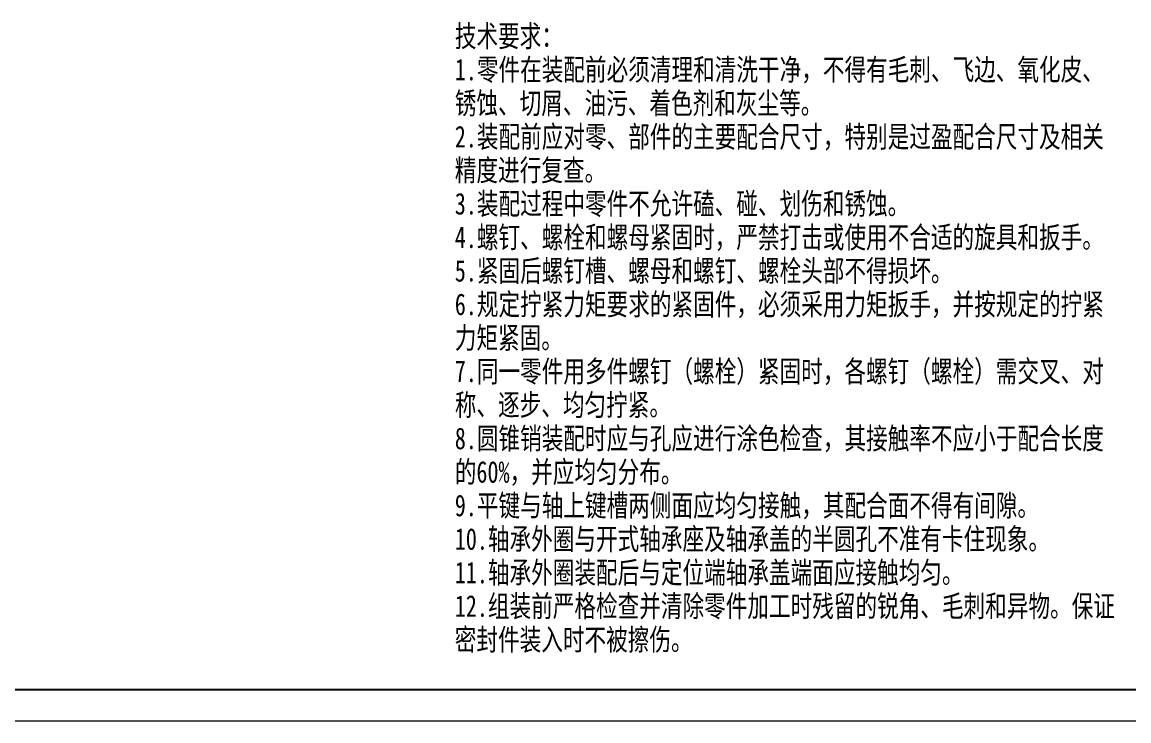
# Model space of a CAD drawing. Header units: millimetres. Extents: x 0 to 1189, y 0 to 841.
# Drawn here: x 600.8 to 952.9, y 0 to 222.4 of the extents above; entities that cross this region are included whole.
import ezdxf

# ---------------------------------------------------------------- set-up
doc = ezdxf.new("R2010")
doc.units = ezdxf.units.MM
doc.styles.add('SLDTEXTSTYLE0', font='hyswlongfangsong.ttf', dxfattribs={"bigfont": 'bigfont'})

# ---------------------------------------------------------------- blocks, each defined once
blk = doc.blocks.new('SW_NOTE_0')
at = {"color": 0, "linetype": 'Continuous', "lineweight": 18, "attachment_point": 1, "style": 'SLDTEXTSTYLE0'}
for s, insert, char_height in [('技术要求：', (0, 8.87), 6.879), ('1.零件在装配前必须清理和清洗干净，不得有毛刺、飞边、氧化皮、', (0, -1.8), 6.8792), ('锈蚀、切屑、油污、着色剂和灰尘等。', (0, -12.48), 6.8792), ('2.装配前应对零、部件的主要配合尺寸，特别是过盈配合尺寸及相关', (0, -23.15), 6.8792), ('精度进行复查。', (0, -33.82), 6.879), ('3.装配过程中零件不允许磕、碰、划伤和锈蚀。', (0, -44.49), 6.8792), ('4.螺钉、螺栓和螺母紧固时，严禁打击或使用不合适的旋具和扳手。', (0, -55.17), 6.8792), ('5.紧固后螺钉槽、螺母和螺钉、螺栓头部不得损坏。', (0, -65.84), 6.8792), ('6.规定拧紧力矩要求的紧固件，必须采用力矩扳手，并按规定的拧紧', (0, -76.51), 6.8792), ('力矩紧固。', (0, -87.18), 6.879), ('7.同一零件用多件螺钉（螺栓）紧固时，各螺钉（螺栓）需交叉、对', (0, -97.85), 6.8792), ('称、逐步、均匀拧紧。', (0, -108.53), 6.879), ('8.圆锥销装配时应与孔应进行涂色检查，其接触率不应小于配合长度', (0, -119.2), 6.8792), ('的60%，并应均匀分布。', (0, -129.87), 6.8792), ('9.平键与轴上键槽两侧面应均匀接触，其配合面不得有间隙。', (0, -140.54), 6.8792), ('10.轴承外圈与开式轴承座及轴承盖的半圆孔不准有卡住现象。', (0, -151.22), 6.8792), ('11.轴承外圈装配后与定位端轴承盖端面应接触均匀。', (0, -161.89), 6.8792), ('12.组装前严格检查并清除零件加工时残留的锐角、毛刺和异物。保证', (0, -172.56), 6.8792), ('密封件装入时不被擦伤。', (0, -183.23), 6.8792)]:
    blk.add_mtext(s, dxfattribs=dict(at, insert=insert, char_height=char_height))

msp = doc.modelspace()

# ---------------------------------------------------------------- linework, layer by layer
at = {"color": 7, "linetype": 'Continuous', "lineweight": 25}
msp.add_line((25, 10), (1179, 10), dxfattribs=at)
at = {"color": 7, "linetype": 'Continuous', "lineweight": 18}
msp.add_line((0, 0), (1189, 0), dxfattribs=at)

# ---------------------------------------------------------------- block references
msp.add_blockref('SW_NOTE_0', (738.45, 212.56), dxfattribs=at)

doc.saveas('drawing.dxf')
